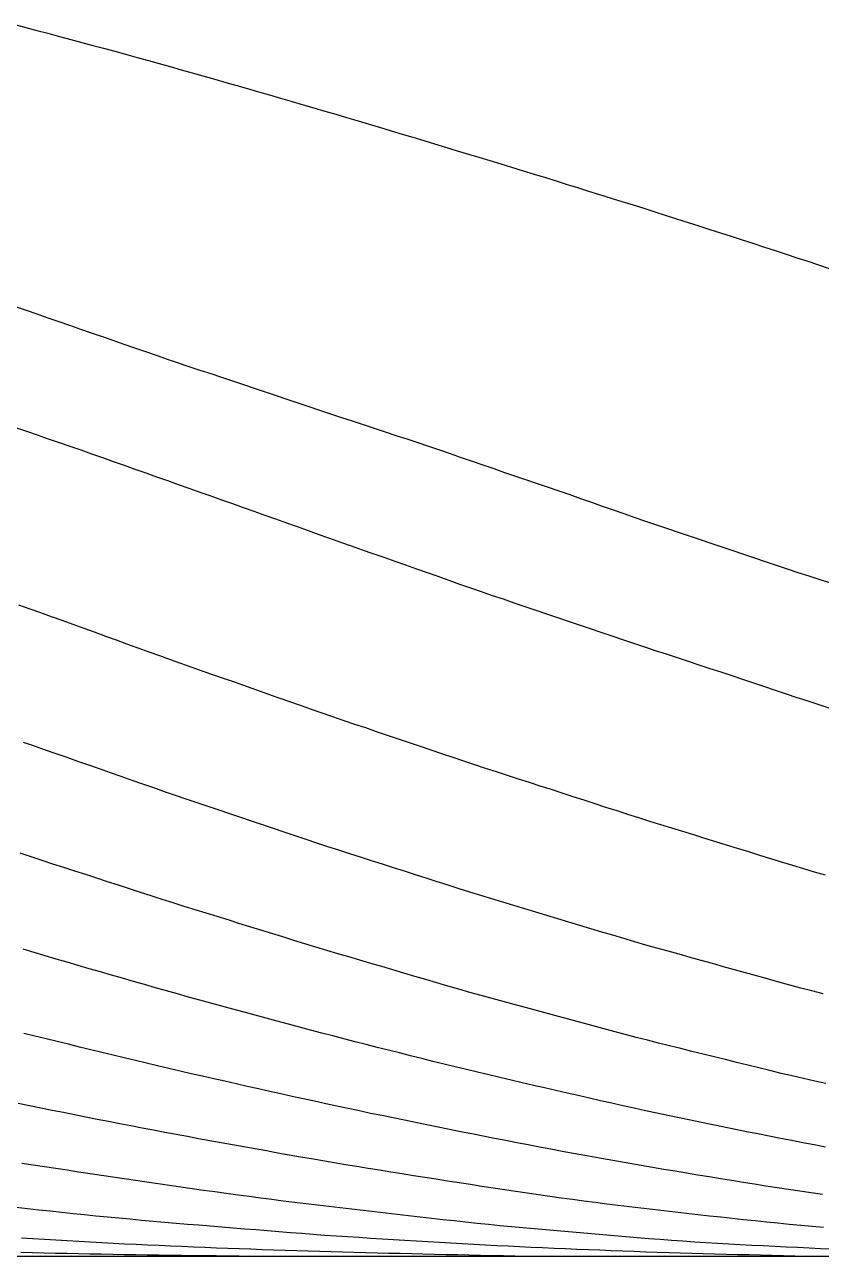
# Model space of a CAD drawing. Extents: x -4 to 218, y -16 to 16.
# Drawn here: x 37.69 to 44.63, y -15.92 to -5.2 of the extents above; entities that cross this region are included whole.
import ezdxf

# ---------------------------------------------------------------- set-up
doc = ezdxf.new("R2010")
doc.units = 0
doc.header["$MEASUREMENT"] = 0
doc.layers.add('Waterlines', color=7, linetype='Continuous')

msp = doc.modelspace()

# ---------------------------------------------------------------- linework, layer by layer
at = {"layer": 'Waterlines', "color": 135}
for points in [[(37.60673, -5.19559), (37.70165, -5.22055), (37.79847, -5.24612), (37.89188, -5.27088), (37.99573, -5.29852), (38.09212, -5.32429), (38.18913, -5.35034), (38.28401, -5.37593), (38.37911, -5.40169), (38.47536, -5.42787), (38.5687, -5.45338), (38.67139, -5.48158), (38.76934, -5.5086), (38.86408, -5.53486), (38.95933, -5.56138), (39.05584, -5.58838), (39.14933, -5.61465), (39.24352, -5.64123), (39.34739, -5.67068), (39.44436, -5.69829), (39.53854, -5.72523), (39.6321, -5.75209), (39.72942, -5.78015), (39.82308, -5.80725), (39.91915, -5.83515), (40.02061, -5.86472), (40.11743, -5.89303), (40.21021, -5.92024), (40.3071, -5.94875), (40.40092, -5.97642), (40.49513, -6.00428), (40.59497, -6.03388), (40.69228, -6.0628), (40.78987, -6.09188), (40.88301, -6.1197), (40.97909, -6.14846), (41.0722, -6.17639), (41.16848, -6.20534), (41.26088, -6.23318), (41.36514, -6.26467), (41.45926, -6.29316), (41.55605, -6.32253), (41.64791, -6.35045), (41.74444, -6.37986), (41.83918, -6.40879), (41.9322, -6.43726), (42.03428, -6.46856), (42.13017, -6.49804), (42.22666, -6.52776), (42.31962, -6.55647), (42.41565, -6.58619), (42.50717, -6.61457), (42.60385, -6.64463), (42.69832, -6.67408), (42.80084, -6.70611), (42.89406, -6.73531), (42.99074, -6.76568), (43.08303, -6.79474), (43.179, -6.82505), (43.27146, -6.85434), (43.36839, -6.88513), (43.46926, -6.91727), (43.56219, -6.94698), (43.65876, -6.97796), (43.75134, -7.00774), (43.84636, -7.03841), (43.93968, -7.06863), (44.03401, -7.09927), (44.13575, -7.13241), (44.22863, -7.16277), (44.32509, -7.19438), (44.41832, -7.22502), (44.51172, -7.2558), (44.60697, -7.28727), (44.69991, -7.31805)], [(44.71638, -10.0593), (44.62064, -10.02895), (44.52517, -9.99875), (44.42949, -9.96864), (44.33457, -9.93766), (44.24006, -9.90569), (44.14557, -9.87367), (44.05114, -9.84165), (43.95617, -9.80944), (43.86158, -9.77736), (43.7669, -9.74528), (43.6721, -9.71318), (43.57726, -9.6811), (43.48266, -9.64916), (43.38775, -9.61722), (43.29272, -9.5854), (43.19768, -9.55369), (43.10284, -9.52175), (43.00868, -9.48933), (42.91442, -9.45634), (42.8198, -9.42301), (42.72568, -9.38981), (42.63139, -9.35658), (42.53704, -9.32343), (42.44237, -9.29034), (42.34804, -9.25759), (42.25352, -9.22508), (42.15905, -9.19284), (42.06419, -9.16067), (41.96948, -9.12868), (41.87469, -9.0967), (41.77964, -9.06455), (41.6851, -9.03232), (41.59081, -8.99973), (41.49612, -8.96674), (41.40157, -8.93389), (41.30715, -8.90145), (41.21255, -8.86939), (41.11761, -8.83756), (41.02286, -8.80602), (40.9278, -8.77453), (40.83323, -8.74329), (40.73813, -8.71193), (40.64289, -8.68056), (40.54799, -8.64929), (40.45305, -8.61796), (40.35791, -8.58642), (40.26325, -8.55457), (40.16836, -8.52212), (40.07387, -8.4901), (39.97916, -8.45832), (39.88441, -8.42668), (39.7896, -8.3951), (39.69471, -8.36353), (39.60002, -8.33206), (39.50496, -8.3005), (39.40993, -8.26895), (39.31511, -8.23747), (39.22032, -8.206), (39.12517, -8.17439), (39.03026, -8.14279), (38.93525, -8.11047), (38.84108, -8.07757), (38.74685, -8.04485), (38.65238, -8.01211), (38.55807, -7.97946), (38.46354, -7.94674), (38.369, -7.91404), (38.27435, -7.88131), (38.18003, -7.84869), (38.08549, -7.81602), (37.99091, -7.78333), (37.89635, -7.75066), (37.80167, -7.71794), (37.70663, -7.6851), (37.61238, -7.65233)], [(44.70703, -11.14894), (44.61205, -11.11818), (44.51653, -11.08728), (44.4213, -11.05653), (44.32629, -11.02528), (44.2319, -10.99362), (44.13697, -10.96179), (44.04217, -10.93003), (43.94737, -10.8983), (43.85254, -10.86662), (43.75776, -10.83501), (43.66283, -10.80342), (43.56777, -10.7719), (43.47285, -10.74059), (43.37768, -10.70939), (43.28234, -10.67832), (43.18734, -10.64745), (43.09214, -10.61642), (42.9972, -10.58494), (42.9025, -10.55281), (42.80793, -10.52039), (42.71336, -10.48797), (42.61882, -10.4557), (42.52412, -10.4235), (42.42966, -10.39146), (42.33485, -10.35935), (42.24003, -10.32729), (42.14539, -10.29533), (42.05059, -10.26337), (41.9558, -10.23145), (41.86074, -10.19951), (41.76579, -10.16776), (41.67126, -10.13545), (41.57715, -10.10227), (41.48301, -10.06894), (41.38871, -10.03552), (41.29439, -10.0021), (41.2003, -9.96879), (41.10602, -9.93546), (41.01161, -9.90216), (40.91737, -9.86901), (40.82281, -9.83587), (40.72832, -9.80286), (40.63397, -9.76997), (40.53951, -9.73707), (40.44489, -9.70404), (40.35061, -9.6709), (40.25617, -9.63715), (40.16239, -9.60324), (40.06841, -9.56936), (39.97437, -9.53567), (39.88028, -9.5021), (39.78614, -9.46859), (39.6918, -9.43507), (39.59762, -9.40165), (39.50337, -9.36825), (39.409, -9.33484), (39.31474, -9.30152), (39.22021, -9.26815), (39.12563, -9.23486), (39.03119, -9.20188), (38.93699, -9.16856), (38.84289, -9.1351), (38.74897, -9.10169), (38.65461, -9.06815), (38.56047, -9.03473), (38.46603, -9.00128), (38.3718, -8.96798), (38.27758, -8.9348), (38.18326, -8.90175), (38.08865, -8.86882), (37.99373, -8.83603), (37.89941, -8.80364), (37.80462, -8.77122), (37.71005, -8.73885), (37.61552, -8.70619)], [(44.66782, -12.60211), (44.57178, -12.57408), (44.47697, -12.5461), (44.38111, -12.51726), (44.28442, -12.48776), (44.18931, -12.45854), (44.09419, -12.4292), (43.99804, -12.39948), (43.90149, -12.3696), (43.80573, -12.33996), (43.71098, -12.31063), (43.61571, -12.28118), (43.51857, -12.25118), (43.42379, -12.22192), (43.32766, -12.19222), (43.2314, -12.16242), (43.13561, -12.13265), (43.04088, -12.10298), (42.94458, -12.07239), (42.85077, -12.04212), (42.75486, -12.01095), (42.6601, -11.98015), (42.56384, -11.94892), (42.46954, -11.91837), (42.37399, -11.88744), (42.27906, -11.85674), (42.18232, -11.82546), (42.08811, -11.79502), (41.99349, -11.76447), (41.89595, -11.73299), (41.80162, -11.70259), (41.70615, -11.6719), (41.61101, -11.64001), (41.5164, -11.6081), (41.42295, -11.57656), (41.32619, -11.54389), (41.23124, -11.51183), (41.13855, -11.48054), (41.04205, -11.44797), (40.94816, -11.41629), (40.85289, -11.38417), (40.75719, -11.35192), (40.66189, -11.31981), (40.56762, -11.28802), (40.47296, -11.25602), (40.37703, -11.22337), (40.28281, -11.19089), (40.19008, -11.15841), (40.09406, -11.12455), (40.0008, -11.09168), (39.90723, -11.05874), (39.80977, -11.02447), (39.71482, -10.9911), (39.62387, -10.95916), (39.52652, -10.92499), (39.43154, -10.89168), (39.34005, -10.85962), (39.24598, -10.82673), (39.15016, -10.79328), (39.05269, -10.75905), (38.96238, -10.72678), (38.86827, -10.69273), (38.77443, -10.65862), (38.67934, -10.62402), (38.582, -10.58863), (38.48986, -10.55518), (38.39793, -10.52189), (38.29923, -10.48621), (38.20901, -10.45363), (38.11419, -10.41943), (38.01665, -10.3843), (37.92622, -10.35175), (37.83256, -10.31809), (37.73828, -10.28426), (37.64202, -10.24949)], [(44.64563, -13.63451), (44.54866, -13.60956), (44.45212, -13.58414), (44.35543, -13.55803), (44.25916, -13.53165), (44.16294, -13.5051), (44.06618, -13.47828), (43.96996, -13.45154), (43.87388, -13.42478), (43.77755, -13.39792), (43.68118, -13.37104), (43.58482, -13.34416), (43.48822, -13.31722), (43.39204, -13.29046), (43.29556, -13.26366), (43.19909, -13.2367), (43.10293, -13.20936), (43.00691, -13.18151), (42.91101, -13.15329), (42.81537, -13.12493), (42.7192, -13.09628), (42.62369, -13.06773), (42.52797, -13.03905), (42.43196, -13.01025), (42.33621, -12.98152), (42.24059, -12.95282), (42.14463, -12.92405), (42.04889, -12.89534), (41.95295, -12.8665), (41.85712, -12.83756), (41.76127, -12.8084), (41.66599, -12.77907), (41.57031, -12.74923), (41.47516, -12.7192), (41.37986, -12.68888), (41.28462, -12.65847), (41.18923, -12.62798), (41.09425, -12.59763), (40.99888, -12.56717), (40.90361, -12.53673), (40.80837, -12.5063), (40.71288, -12.47577), (40.61784, -12.44536), (40.52248, -12.41481), (40.42721, -12.38422), (40.33184, -12.3534), (40.23693, -12.32192), (40.14249, -12.29), (40.04778, -12.25808), (39.95299, -12.22617), (39.85828, -12.19431), (39.76352, -12.16244), (39.66861, -12.13055), (39.57377, -12.09869), (39.47874, -12.06677), (39.38437, -12.0351), (39.28914, -12.00315), (39.19436, -11.97137), (39.09946, -11.93946), (39.00495, -11.90722), (38.91021, -11.87439), (38.81594, -11.84151), (38.72178, -11.80859), (38.62731, -11.77554), (38.5331, -11.74259), (38.43866, -11.70959), (38.34416, -11.67661), (38.24983, -11.64372), (38.15576, -11.61094), (38.06093, -11.57791), (37.96656, -11.54505), (37.87185, -11.51207), (37.77742, -11.47919), (37.68261, -11.44613)], [(44.67041, -14.41651), (44.57293, -14.39439), (44.4754, -14.37215), (44.37757, -14.34967), (44.28027, -14.3269), (44.18296, -14.30317), (44.08606, -14.27892), (43.98899, -14.25484), (43.89194, -14.23089), (43.79503, -14.20702), (43.69771, -14.18304), (43.60071, -14.15913), (43.50372, -14.13518), (43.40674, -14.11117), (43.3093, -14.08697), (43.21226, -14.06276), (43.11553, -14.03847), (43.01823, -14.01379), (42.92165, -13.98889), (42.82457, -13.96335), (42.72794, -13.9374), (42.63172, -13.91121), (42.53517, -13.88486), (42.43867, -13.85865), (42.34214, -13.8325), (42.24567, -13.8064), (42.14904, -13.78025), (42.05273, -13.75416), (41.95592, -13.72786), (41.8596, -13.7016), (41.76297, -13.67509), (41.66648, -13.64839), (41.57022, -13.62138), (41.47411, -13.59398), (41.37814, -13.56623), (41.28208, -13.5382), (41.18612, -13.51012), (41.09022, -13.48207), (40.99427, -13.45403), (40.89813, -13.42593), (40.80217, -13.39788), (40.70626, -13.36981), (40.61015, -13.34166), (40.51445, -13.31357), (40.41835, -13.28527), (40.32236, -13.25683), (40.22609, -13.22793), (40.1309, -13.19878), (40.03547, -13.16922), (39.93985, -13.13955), (39.8445, -13.10999), (39.74894, -13.08036), (39.65349, -13.05076), (39.55794, -13.02114), (39.46254, -12.99156), (39.36683, -12.96187), (39.27116, -12.9322), (39.17576, -12.90259), (39.0803, -12.87294), (38.98426, -12.84301), (38.88948, -12.81247), (38.79431, -12.78162), (38.69928, -12.75084), (38.60399, -12.71998), (38.50921, -12.68929), (38.41409, -12.65849), (38.3189, -12.62766), (38.22358, -12.59677), (38.12828, -12.56588), (38.03347, -12.53513), (37.93782, -12.50406), (37.84272, -12.47307), (37.74779, -12.4419), (37.65278, -12.41038)], [(44.66702, -14.96882), (44.56873, -14.95018), (44.4705, -14.93139), (44.37225, -14.91243), (44.27395, -14.89326), (44.17607, -14.874), (44.07782, -14.8545), (43.97986, -14.8349), (43.8819, -14.81515), (43.78387, -14.79525), (43.68605, -14.77524), (43.58786, -14.75502), (43.4898, -14.73469), (43.39203, -14.71428), (43.29403, -14.69368), (43.19633, -14.67298), (43.09822, -14.65201), (43.00032, -14.63081), (42.9028, -14.60903), (42.8051, -14.58687), (42.70803, -14.56488), (42.61043, -14.54276), (42.51304, -14.52065), (42.4156, -14.49849), (42.31804, -14.47623), (42.22063, -14.45394), (42.12325, -14.43158), (42.02578, -14.4091), (41.92815, -14.38648), (41.83082, -14.36378), (41.73347, -14.3409), (41.63613, -14.3178), (41.53881, -14.29443), (41.44172, -14.27083), (41.34447, -14.2469), (41.24742, -14.22274), (41.15047, -14.19838), (41.05352, -14.17386), (40.95653, -14.14929), (40.85938, -14.12475), (40.76237, -14.10029), (40.66553, -14.07582), (40.56869, -14.05122), (40.47163, -14.02636), (40.37503, -14.00138), (40.27836, -13.97611), (40.18141, -13.95054), (40.08507, -13.92494), (39.98839, -13.8991), (39.89181, -13.87316), (39.79526, -13.84712), (39.69877, -13.821), (39.60221, -13.79478), (39.50531, -13.76839), (39.40914, -13.74213), (39.31255, -13.71566), (39.21585, -13.68904), (39.11961, -13.66239), (39.0234, -13.6356), (38.92715, -13.60863), (38.83081, -13.58147), (38.73475, -13.55422), (38.63888, -13.52687), (38.54249, -13.49923), (38.44635, -13.4715), (38.35049, -13.44373), (38.25442, -13.41578), (38.15847, -13.38778), (38.0624, -13.35967), (37.96645, -13.33154), (37.87059, -13.30338), (37.77466, -13.27515), (37.67837, -13.24677)], [(44.64138, -15.38123), (44.54208, -15.36751), (44.4431, -15.35366), (44.34429, -15.33892), (44.24579, -15.32374), (44.14688, -15.30824), (44.04824, -15.29262), (43.94963, -15.27685), (43.85088, -15.26094), (43.75215, -15.24492), (43.65379, -15.22884), (43.55465, -15.21251), (43.45592, -15.19614), (43.35774, -15.17973), (43.25876, -15.16305), (43.16033, -15.14632), (43.06162, -15.12939), (42.96325, -15.11233), (42.86456, -15.09504), (42.76614, -15.07761), (42.66763, -15.05997), (42.56938, -15.0422), (42.47087, -15.02421), (42.37239, -15.00603), (42.27428, -14.98774), (42.176, -14.96923), (42.07766, -14.95053), (41.97953, -14.93169), (41.88132, -14.91265), (41.78318, -14.89344), (41.68471, -14.87398), (41.58689, -14.85447), (41.48861, -14.83471), (41.39072, -14.81488), (41.29264, -14.7949), (41.1949, -14.77492), (41.09677, -14.75487), (40.99869, -14.7349), (40.90079, -14.71504), (40.80261, -14.69506), (40.70485, -14.67494), (40.6071, -14.65455), (40.50926, -14.63384), (40.41162, -14.61291), (40.31364, -14.59166), (40.21597, -14.57029), (40.11833, -14.54878), (40.02073, -14.52718), (39.92329, -14.50553), (39.82563, -14.48376), (39.72803, -14.46195), (39.63046, -14.44009), (39.53274, -14.41815), (39.4351, -14.39619), (39.33787, -14.37428), (39.2399, -14.35217), (39.14262, -14.33019), (39.04462, -14.30802), (38.94664, -14.28578), (38.8497, -14.2627), (38.75293, -14.23927), (38.6557, -14.2157), (38.55882, -14.19219), (38.4615, -14.16856), (38.36418, -14.14493), (38.26707, -14.12135), (38.16985, -14.09773), (38.07274, -14.07414), (37.97554, -14.05052), (37.87836, -14.02691), (37.78097, -14.00324), (37.68388, -13.97964)], [(44.65017, -15.67037), (44.55046, -15.66138), (44.45092, -15.65207), (44.35138, -15.6424), (44.25166, -15.63242), (44.15248, -15.62226), (44.05319, -15.6119), (43.95347, -15.60134), (43.8543, -15.5907), (43.75481, -15.5799), (43.65541, -15.56898), (43.55574, -15.55791), (43.4569, -15.54682), (43.3572, -15.53551), (43.25793, -15.52413), (43.15857, -15.5126), (43.05922, -15.50093), (42.95999, -15.48911), (42.86052, -15.47707), (42.76138, -15.46482), (42.66207, -15.45228), (42.5631, -15.43948), (42.464, -15.42634), (42.36472, -15.41285), (42.26562, -15.39907), (42.16654, -15.38498), (42.06763, -15.37065), (41.96894, -15.35609), (41.87024, -15.34132), (41.77122, -15.3263), (41.6721, -15.31109), (41.57328, -15.29579), (41.4746, -15.28039), (41.37574, -15.26488), (41.27699, -15.24929), (41.17815, -15.23363), (41.07952, -15.21793), (40.98063, -15.20214), (40.88211, -15.18635), (40.78327, -15.17047), (40.68452, -15.15456), (40.58577, -15.1386), (40.48678, -15.12255), (40.38793, -15.10647), (40.28907, -15.08969), (40.19107, -15.07251), (40.09264, -15.05517), (39.99414, -15.03776), (39.89586, -15.02032), (39.79749, -15.00278), (39.69889, -14.98513), (39.60042, -14.96743), (39.50212, -14.94967), (39.40384, -14.93183), (39.30548, -14.91387), (39.20689, -14.89576), (39.10868, -14.8776), (39.01014, -14.85925), (38.91186, -14.8408), (38.81351, -14.82218), (38.71555, -14.80349), (38.61743, -14.78464), (38.51931, -14.76567), (38.42078, -14.74649), (38.32283, -14.72731), (38.2245, -14.70794), (38.12636, -14.6885), (38.02863, -14.66904), (37.9302, -14.64934), (37.832, -14.62961), (37.73341, -14.60983), (37.63594, -14.58993)], [(44.72395, -15.8578), (44.62399, -15.85338), (44.52433, -15.8489), (44.4241, -15.8443), (44.32439, -15.83962), (44.22447, -15.83481), (44.12456, -15.82985), (44.02485, -15.82472), (43.925, -15.81937), (43.82479, -15.81375), (43.72499, -15.80788), (43.62539, -15.80174), (43.52565, -15.79528), (43.42556, -15.7885), (43.32592, -15.78145), (43.22644, -15.77413), (43.12673, -15.76652), (43.02687, -15.75866), (42.92698, -15.75058), (42.82753, -15.74233), (42.72771, -15.73388), (42.6282, -15.72532), (42.52852, -15.71662), (42.42917, -15.70785), (42.32949, -15.69895), (42.22986, -15.68997), (42.13017, -15.6809), (42.03046, -15.67174), (41.93085, -15.66251), (41.83115, -15.65317), (41.73108, -15.64368), (41.63201, -15.63406), (41.53257, -15.62334), (41.4332, -15.61206), (41.3339, -15.60084), (41.2346, -15.58962), (41.13544, -15.5784), (41.03598, -15.56712), (40.93698, -15.55585), (40.83745, -15.54449), (40.73838, -15.53314), (40.6389, -15.52168), (40.53944, -15.51017), (40.44016, -15.4986), (40.3406, -15.48691), (40.24139, -15.47513), (40.14182, -15.46317), (40.04255, -15.45106), (39.9436, -15.43878), (39.8441, -15.42619), (39.74492, -15.41339), (39.64583, -15.40034), (39.54692, -15.38706), (39.44783, -15.37351), (39.34862, -15.35973), (39.24962, -15.34578), (39.15066, -15.33167), (39.05177, -15.31743), (38.95267, -15.30304), (38.85373, -15.28858), (38.75509, -15.27409), (38.65612, -15.25948), (38.55691, -15.24479), (38.45829, -15.23014), (38.35933, -15.21539), (38.26056, -15.20063), (38.16131, -15.18577), (38.06278, -15.17099), (37.96371, -15.15609), (37.86459, -15.14116), (37.76579, -15.12624), (37.66622, -15.11117)], [(44.70084, -15.92031), (44.60084, -15.92031), (44.50966, -15.92031), (44.50013, -15.92015), (44.4008, -15.91814), (44.30085, -15.91577), (44.20056, -15.91329), (44.10106, -15.91078), (44.00104, -15.90821), (43.90083, -15.90561), (43.80107, -15.90299), (43.70117, -15.90033), (43.60112, -15.89763), (43.50116, -15.89489), (43.40114, -15.89208), (43.301, -15.88916), (43.20098, -15.886), (43.10118, -15.8825), (43.00127, -15.87883), (42.90127, -15.87518), (42.80123, -15.87149), (42.7014, -15.86771), (42.60149, -15.86382), (42.50179, -15.85982), (42.40201, -15.85568), (42.3022, -15.85141), (42.2024, -15.84699), (42.10224, -15.84241), (42.00231, -15.8377), (41.90264, -15.83284), (41.80285, -15.82783), (41.70306, -15.82265), (41.60296, -15.81728), (41.50306, -15.81178), (41.4033, -15.80614), (41.30326, -15.80036), (41.20343, -15.79449), (41.10371, -15.78853), (41.00389, -15.78247), (40.90415, -15.77634), (40.80421, -15.77012), (40.70434, -15.76383), (40.60449, -15.75747), (40.50478, -15.75105), (40.40471, -15.74454), (40.30426, -15.73789), (40.20564, -15.7302), (40.10573, -15.72233), (40.00588, -15.71444), (39.90657, -15.70654), (39.80665, -15.69856), (39.7072, -15.69058), (39.60747, -15.68253), (39.50758, -15.67443), (39.40794, -15.66629), (39.30834, -15.65809), (39.20865, -15.64982), (39.10895, -15.64147), (39.00979, -15.63307), (38.90976, -15.62448), (38.81005, -15.61577), (38.71045, -15.6069), (38.61074, -15.59783), (38.51128, -15.58858), (38.41165, -15.57908), (38.31203, -15.56932), (38.21268, -15.55933), (38.11305, -15.54905), (38.01378, -15.53855), (37.91454, -15.52782), (37.81479, -15.51683), (37.71574, -15.50573), (37.61615, -15.49444)], [(44.6608, -15.92031), (44.56087, -15.92031), (44.46087, -15.92031), (44.36102, -15.92031), (44.26074, -15.92031), (44.1608, -15.92031), (44.06053, -15.92031), (43.96071, -15.92031), (43.86097, -15.92031), (43.76066, -15.92031), (43.661, -15.92031), (43.56058, -15.92031), (43.46083, -15.92031), (43.36066, -15.92031), (43.26097, -15.92031), (43.16061, -15.92031), (43.06088, -15.92031), (42.96056, -15.92031), (42.86093, -15.92031), (42.76085, -15.92031), (42.66084, -15.92031), (42.56104, -15.92031), (42.46069, -15.92031), (42.36068, -15.92031), (42.2608, -15.92031), (42.16072, -15.92031), (42.0603, -15.92031), (42.00685, -15.92031), (41.96116, -15.9193), (41.86081, -15.91707), (41.76082, -15.91485), (41.66084, -15.91262), (41.56108, -15.91038), (41.46088, -15.90811), (41.361, -15.90582), (41.26088, -15.90351), (41.16075, -15.90116), (41.06105, -15.89879), (40.9612, -15.89637), (40.86114, -15.89391), (40.76087, -15.89139), (40.66139, -15.88884), (40.56114, -15.88621), (40.46124, -15.88352), (40.36122, -15.88076), (40.26102, -15.87792), (40.16148, -15.87501), (40.06126, -15.87199), (39.96138, -15.86889), (39.86141, -15.86569), (39.76125, -15.86237), (39.66159, -15.85896), (39.56139, -15.85541), (39.46183, -15.85177), (39.36164, -15.84797), (39.26163, -15.84406), (39.16169, -15.84001), (39.06162, -15.83583), (38.96234, -15.83153), (38.86214, -15.82705), (38.7621, -15.82244), (38.66228, -15.81768), (38.56203, -15.81275), (38.46289, -15.80772), (38.36274, -15.80247), (38.26276, -15.79706), (38.16298, -15.7915), (38.06293, -15.78574), (37.96358, -15.77984), (37.86364, -15.77372), (37.76344, -15.76739), (37.6639, -15.76092)], [(44.70542, -15.92031), (44.60523, -15.92031), (44.50544, -15.92031), (44.40506, -15.92031), (44.30525, -15.92031), (44.20523, -15.92031), (44.10505, -15.92031), (44.00526, -15.92031), (43.90499, -15.92031), (43.80496, -15.92031), (43.70497, -15.92031), (43.60495, -15.92031), (43.50488, -15.92031), (43.40471, -15.92031), (43.30479, -15.92031), (43.20512, -15.92031), (43.10472, -15.92031), (43.00455, -15.92031), (42.90462, -15.92031), (42.8047, -15.92031), (42.70483, -15.92031), (42.60431, -15.92031), (42.50433, -15.92031), (42.40451, -15.92031), (42.3045, -15.92031), (42.20425, -15.92031), (42.104, -15.92031), (42.00414, -15.92031), (41.90425, -15.92031), (41.80424, -15.92031), (41.70452, -15.92031), (41.60413, -15.92031), (41.50398, -15.92031), (41.40399, -15.92031), (41.30405, -15.92031), (41.20409, -15.92031), (41.10404, -15.92031), (41.00385, -15.92031), (40.90391, -15.92031), (40.80384, -15.92031), (40.7038, -15.92031), (40.60335, -15.92031), (40.50346, -15.92031), (40.40396, -15.92031), (40.30363, -15.92031), (40.20366, -15.92031), (40.10363, -15.92031), (40.00354, -15.92031), (39.90357, -15.92031), (39.80355, -15.92031), (39.70357, -15.92031), (39.60355, -15.92031), (39.50333, -15.92031), (39.40348, -15.92031), (39.30329, -15.92031), (39.20323, -15.92031), (39.10284, -15.92031), (39.00295, -15.92031), (38.90341, -15.92031), (38.80301, -15.92031), (38.70316, -15.92031), (38.60286, -15.92031), (38.50284, -15.92031), (38.4028, -15.92031), (38.30285, -15.92031), (38.20295, -15.92031), (38.10284, -15.92031), (38.00269, -15.92031), (37.90258, -15.92031), (37.8027, -15.92031), (37.70248, -15.92031), (37.60242, -15.92031)], [(44.70883, -15.92031), (44.60876, -15.92031), (44.50827, -15.92031), (44.4085, -15.92031), (44.30841, -15.92031), (44.20851, -15.92031), (44.10831, -15.92031), (44.00817, -15.92031), (43.90836, -15.92031), (43.80834, -15.92031), (43.7083, -15.92031), (43.60796, -15.92031), (43.50774, -15.92031), (43.40797, -15.92031), (43.30765, -15.92031), (43.20776, -15.92031), (43.10752, -15.92031), (43.0075, -15.92031), (42.90736, -15.92031), (42.80741, -15.92031), (42.70736, -15.92031), (42.60739, -15.92031), (42.5072, -15.92031), (42.4069, -15.92031), (42.30711, -15.92031), (42.20695, -15.92031), (42.10716, -15.92031), (42.00708, -15.92031), (41.90676, -15.92031), (41.8068, -15.92031), (41.70644, -15.92031), (41.60636, -15.92031), (41.5067, -15.92031), (41.40645, -15.92031), (41.30659, -15.92031), (41.20629, -15.92031), (41.10612, -15.92031), (41.00588, -15.92031), (40.90611, -15.92031), (40.80584, -15.92031), (40.70621, -15.92031), (40.60582, -15.92031), (40.50551, -15.92031), (40.40575, -15.92031), (40.30511, -15.92031), (40.20491, -15.92031), (40.1052, -15.92031), (40.00524, -15.92031), (39.90533, -15.92031), (39.80512, -15.92031), (39.7053, -15.92031), (39.6048, -15.92031), (39.50526, -15.92031), (39.40506, -15.92031), (39.30491, -15.92031), (39.20465, -15.92031), (39.10465, -15.92031), (39.00478, -15.92031), (38.90461, -15.92031), (38.80465, -15.92031), (38.70456, -15.92031), (38.60431, -15.92031), (38.50413, -15.92031), (38.40433, -15.92031), (38.30426, -15.92031), (38.20439, -15.92031), (38.1039, -15.92031), (38.00425, -15.92031), (37.90386, -15.92031), (37.80383, -15.92031), (37.70364, -15.92031), (37.60353, -15.92031)], [(44.71039, -15.92031), (44.61064, -15.92031), (44.51049, -15.92031), (44.41067, -15.92031), (44.31083, -15.92031), (44.21096, -15.92031), (44.11062, -15.92031), (44.01017, -15.92031), (43.91064, -15.92031), (43.81129, -15.92031), (43.71064, -15.92031), (43.61052, -15.92031), (43.51115, -15.92031), (43.4108, -15.92031), (43.31033, -15.92031), (43.21185, -15.92031), (43.11056, -15.92031), (43.01063, -15.92031), (42.91118, -15.92031), (42.81063, -15.92031), (42.71048, -15.92031), (42.61022, -15.92031), (42.51063, -15.92031), (42.41071, -15.92031), (42.31033, -15.92031), (42.21101, -15.92031), (42.11069, -15.92031), (42.01065, -15.92031), (41.90982, -15.92031), (41.8106, -15.92031), (41.7107, -15.92031), (41.61066, -15.92031), (41.51057, -15.92031), (41.41015, -15.92031), (41.31089, -15.92031), (41.21041, -15.92031), (41.11042, -15.92031), (41.01091, -15.92031), (40.91078, -15.92031), (40.81041, -15.92031), (40.70974, -15.92031), (40.61065, -15.92031), (40.51048, -15.92031), (40.41034, -15.92031), (40.31081, -15.92031), (40.21076, -15.92031), (40.11049, -15.92031), (40.00968, -15.92031), (39.91037, -15.92031), (39.81069, -15.92031), (39.71026, -15.92031), (39.61032, -15.92031), (39.51021, -15.92031), (39.41084, -15.92031), (39.31016, -15.92031), (39.21053, -15.92031), (39.11106, -15.92031), (39.0104, -15.92031), (38.91037, -15.92031), (38.81057, -15.92031), (38.71066, -15.92031), (38.61024, -15.92031), (38.51023, -15.92031), (38.41051, -15.92031), (38.31046, -15.92031), (38.20971, -15.92031), (38.11008, -15.92031), (38.01052, -15.92031), (37.91014, -15.92031), (37.80996, -15.92031), (37.71045, -15.92031), (37.60995, -15.92031)], [(44.72279, -15.92031), (44.62202, -15.92031), (44.52291, -15.92031), (44.42345, -15.92031), (44.32245, -15.92031), (44.22201, -15.92031), (44.12218, -15.92031), (44.02303, -15.92031), (43.92208, -15.92031), (43.82189, -15.92031), (43.72283, -15.92031), (43.62269, -15.92031), (43.52171, -15.92031), (43.4231, -15.92031), (43.32314, -15.92031), (43.22211, -15.92031), (43.1215, -15.92031), (43.02222, -15.92031), (42.92308, -15.92031), (42.82172, -15.92031), (42.72188, -15.92031), (42.62225, -15.92031), (42.52261, -15.92031), (42.42162, -15.92031), (42.32062, -15.92031), (42.22282, -15.92031), (42.12212, -15.92031), (42.02174, -15.92031), (41.92367, -15.92031), (41.8226, -15.92031), (41.72143, -15.92031), (41.62238, -15.92031), (41.5229, -15.92031), (41.42238, -15.92031), (41.32091, -15.92031), (41.22203, -15.92031), (41.12332, -15.92031), (41.02179, -15.92031), (40.92095, -15.92031), (40.82112, -15.92031), (40.72265, -15.92031), (40.6215, -15.92031), (40.52023, -15.92031), (40.4218, -15.92031), (40.32219, -15.92031), (40.221, -15.92031), (40.12257, -15.92031), (40.02247, -15.92031), (39.92157, -15.92031), (39.8214, -15.92031), (39.72169, -15.92031), (39.62236, -15.92031), (39.52102, -15.92031), (39.42094, -15.92031), (39.32249, -15.92031), (39.22183, -15.92031), (39.12085, -15.92031), (39.02007, -15.92031), (38.92229, -15.92031), (38.82134, -15.92031), (38.72096, -15.92031), (38.62229, -15.92031), (38.52196, -15.92031), (38.42086, -15.92031), (38.32118, -15.92031), (38.22186, -15.92031), (38.12173, -15.92031), (38.02045, -15.92031), (37.92088, -15.92031), (37.82207, -15.92031), (37.72114, -15.92031), (37.6199, -15.92031)], [(44.65438, -15.92031), (44.55515, -15.92031), (44.45468, -15.92031), (44.35395, -15.92031), (44.25451, -15.92031), (44.15485, -15.92031), (44.0545, -15.92031), (43.95383, -15.92031), (43.85397, -15.92031), (43.75469, -15.92031), (43.65436, -15.92031), (43.55373, -15.92031), (43.45275, -15.92031), (43.35371, -15.92031), (43.2541, -15.92031), (43.15346, -15.92031), (43.05339, -15.92031), (42.95291, -15.92031), (42.8541, -15.92031), (42.75375, -15.92031), (42.65311, -15.92031), (42.55243, -15.92031), (42.45331, -15.92031), (42.35343, -15.92031), (42.25335, -15.92031), (42.15286, -15.92031), (42.0518, -15.92031), (41.95319, -15.92031), (41.85312, -15.92031), (41.75216, -15.92031), (41.65279, -15.92031), (41.55292, -15.92031), (41.45222, -15.92031), (41.35157, -15.92031), (41.2528, -15.92031), (41.15218, -15.92031), (41.05224, -15.92031), (40.95271, -15.92031), (40.85233, -15.92031), (40.75169, -15.92031), (40.65196, -15.92031), (40.55189, -15.92031), (40.45252, -15.92031), (40.35241, -15.92031), (40.25068, -15.92031), (40.15155, -15.92031), (40.05123, -15.92031), (39.95199, -15.92031), (39.85145, -15.92031), (39.75105, -15.92031), (39.65096, -15.92031), (39.55168, -15.92031), (39.45147, -15.92031), (39.35123, -15.92031), (39.25074, -15.92031), (39.15136, -15.92031), (39.05114, -15.92031), (38.95136, -15.92031), (38.85076, -15.92031), (38.75024, -15.92031), (38.65103, -15.92031), (38.55111, -15.92031), (38.45045, -15.92031), (38.35081, -15.92031), (38.25039, -15.92031), (38.15075, -15.92031), (38.0503, -15.92031), (37.94996, -15.92031), (37.85091, -15.92031), (37.75061, -15.92031), (37.65047, -15.92031)], [(44.65522, -15.92031), (44.55507, -15.92031), (44.45503, -15.92031), (44.35484, -15.92031), (44.25477, -15.92031), (44.15484, -15.92031), (44.05465, -15.92031), (43.95464, -15.92031), (43.85426, -15.92031), (43.75485, -15.92031), (43.6544, -15.92031), (43.55432, -15.92031), (43.45432, -15.92031), (43.35405, -15.92031), (43.2546, -15.92031), (43.1539, -15.92031), (43.05396, -15.92031), (42.95353, -15.92031), (42.85403, -15.92031), (42.75377, -15.92031), (42.65381, -15.92031), (42.55347, -15.92031), (42.45361, -15.92031), (42.35357, -15.92031), (42.2536, -15.92031), (42.15353, -15.92031), (42.05293, -15.92031), (41.95322, -15.92031), (41.85323, -15.92031), (41.75311, -15.92031), (41.65278, -15.92031), (41.55313, -15.92031), (41.45309, -15.92031), (41.35286, -15.92031), (41.25294, -15.92031), (41.15285, -15.92031), (41.0528, -15.92031), (40.95262, -15.92031), (40.85234, -15.92031), (40.75249, -15.92031), (40.65261, -15.92031), (40.55202, -15.92031), (40.45194, -15.92031), (40.35187, -15.92031), (40.25193, -15.92031), (40.1516, -15.92031), (40.05156, -15.92031), (39.9517, -15.92031), (39.85157, -15.92031), (39.75157, -15.92031), (39.65166, -15.92031), (39.55154, -15.92031), (39.45143, -15.92031), (39.35129, -15.92031), (39.25111, -15.92031), (39.15164, -15.92031), (39.05119, -15.92031), (38.95128, -15.92031), (38.85106, -15.92031), (38.75153, -15.92031), (38.65116, -15.92031), (38.55095, -15.92031), (38.45105, -15.92031), (38.35104, -15.92031), (38.25131, -15.92031), (38.15068, -15.92031), (38.05046, -15.92031), (37.95039, -15.92031), (37.85067, -15.92031), (37.75078, -15.92031), (37.65051, -15.92031)], [(44.65886, -15.92031), (44.55899, -15.92031), (44.45901, -15.92031), (44.35893, -15.92031), (44.25887, -15.92031), (44.15886, -15.92031), (44.059, -15.92031), (43.95889, -15.92031), (43.85896, -15.92031), (43.75889, -15.92031), (43.65904, -15.92031), (43.55905, -15.92031), (43.45903, -15.92031), (43.35908, -15.92031), (43.25886, -15.92031), (43.15884, -15.92031), (43.05905, -15.92031), (42.95893, -15.92031), (42.85863, -15.92031), (42.7589, -15.92031), (42.65872, -15.92031), (42.55878, -15.92031), (42.45874, -15.92031), (42.35881, -15.92031), (42.25892, -15.92031), (42.15884, -15.92031), (42.05883, -15.92031), (41.95896, -15.92031), (41.85875, -15.92031), (41.759, -15.92031), (41.659, -15.92031), (41.55872, -15.92031), (41.45868, -15.92031), (41.35887, -15.92031), (41.25889, -15.92031), (41.15871, -15.92031), (41.05872, -15.92031), (40.95885, -15.92031), (40.85878, -15.92031), (40.75864, -15.92031), (40.65849, -15.92031), (40.55883, -15.92031), (40.45869, -15.92031), (40.35878, -15.92031), (40.2588, -15.92031), (40.15834, -15.92031), (40.05861, -15.92031), (39.95836, -15.92031), (39.85841, -15.92031), (39.75844, -15.92031), (39.65377, -15.92031), (39.55882, -15.91918), (39.45881, -15.918), (39.35853, -15.91679), (39.25856, -15.91558), (39.1586, -15.91435), (39.05886, -15.9131), (38.95869, -15.9118), (38.85873, -15.91044), (38.75853, -15.90899), (38.65858, -15.90739), (38.55833, -15.90561), (38.45856, -15.90378), (38.35854, -15.90205), (38.2587, -15.90038), (38.15873, -15.89862), (38.05871, -15.8967), (37.95868, -15.89458), (37.85875, -15.89224), (37.75905, -15.88966), (37.65882, -15.88681)], [(44.67504, -15.92031), (44.57374, -15.92031), (44.47507, -15.92031), (44.37593, -15.92031), (44.27478, -15.92031), (44.17472, -15.92031), (44.07491, -15.92031), (43.97534, -15.92031), (43.87427, -15.92031), (43.77343, -15.92031), (43.67508, -15.92031), (43.57485, -15.92031), (43.47405, -15.92031), (43.37566, -15.92031), (43.2752, -15.92031), (43.17445, -15.92031), (43.07397, -15.92031), (42.97449, -15.92031), (42.87491, -15.92031), (42.7741, -15.92031), (42.67366, -15.92031), (42.5746, -15.92031), (42.47483, -15.92031), (42.37387, -15.92031), (42.27274, -15.92031), (42.17453, -15.92031), (42.07442, -15.92031), (41.97361, -15.92031), (41.87461, -15.92031), (41.77422, -15.92031), (41.67381, -15.92031), (41.57341, -15.92031), (41.47352, -15.92031), (41.37416, -15.92031), (41.27311, -15.92031), (41.17329, -15.92031), (41.07531, -15.92031), (40.97389, -15.92031), (40.8729, -15.92031), (40.77323, -15.92031), (40.67401, -15.92031), (40.57371, -15.92031), (40.47287, -15.92031), (40.37362, -15.92031), (40.27362, -15.92031), (40.17326, -15.92031), (40.07264, -15.92031), (39.97231, -15.92031), (39.8734, -15.92031), (39.77304, -15.92031), (39.6726, -15.92031), (39.57405, -15.92031), (39.47349, -15.92031), (39.37284, -15.92031), (39.2722, -15.92031), (39.17313, -15.92031), (39.07325, -15.92031), (38.97171, -15.92031), (38.87236, -15.92031), (38.77354, -15.92031), (38.67203, -15.92031), (38.5724, -15.92031), (38.47303, -15.92031), (38.37219, -15.92031), (38.27242, -15.92031), (38.17327, -15.92031), (38.0725, -15.92031), (37.97186, -15.92031), (37.87119, -15.92031), (37.77248, -15.92031), (37.67236, -15.92031)], [(44.67489, -15.92031), (44.57484, -15.92031), (44.47483, -15.92031), (44.37473, -15.92031), (44.27466, -15.92031), (44.17468, -15.92031), (44.07468, -15.92031), (43.97466, -15.92031), (43.8746, -15.92031), (43.77436, -15.92031), (43.6747, -15.92031), (43.57473, -15.92031), (43.47437, -15.92031), (43.37443, -15.92031), (43.27408, -15.92031), (43.17412, -15.92031), (43.0737, -15.92031), (42.97415, -15.92031), (42.87405, -15.92031), (42.77438, -15.92031), (42.67431, -15.92031), (42.57401, -15.92031), (42.47453, -15.92031), (42.37416, -15.92031), (42.27445, -15.92031), (42.17401, -15.92031), (42.07428, -15.92031), (41.9743, -15.92031), (41.87417, -15.92031), (41.77418, -15.92031), (41.67411, -15.92031), (41.57415, -15.92031), (41.47387, -15.92031), (41.374, -15.92031), (41.2738, -15.92031), (41.17379, -15.92031), (41.07393, -15.92031), (40.97379, -15.92031), (40.87389, -15.92031), (40.77373, -15.92031), (40.67363, -15.92031), (40.57363, -15.92031), (40.47366, -15.92031), (40.37362, -15.92031), (40.27347, -15.92031), (40.17366, -15.92031), (40.07368, -15.92031), (39.97368, -15.92031), (39.87361, -15.92031), (39.77354, -15.92031), (39.67352, -15.92031), (39.57339, -15.92031), (39.47348, -15.92031), (39.3733, -15.92031), (39.27348, -15.92031), (39.17331, -15.92031), (39.07361, -15.92031), (38.97339, -15.92031), (38.87357, -15.92031), (38.77343, -15.92031), (38.67333, -15.92031), (38.57331, -15.92031), (38.47317, -15.92031), (38.37323, -15.92031), (38.27341, -15.92031), (38.17337, -15.92031), (38.07307, -15.92031), (37.97299, -15.92031), (37.87315, -15.92031), (37.77287, -15.92031), (37.67279, -15.92031)], [(44.69037, -15.92031), (44.59061, -15.92031), (44.49036, -15.92031), (44.39003, -15.92031), (44.28957, -15.92031), (44.19009, -15.92031), (44.09047, -15.92031), (43.98983, -15.92031), (43.88965, -15.92031), (43.78923, -15.92031), (43.68955, -15.92031), (43.58952, -15.92031), (43.48933, -15.92031), (43.38922, -15.92031), (43.28891, -15.92031), (43.18955, -15.92031), (43.08913, -15.92031), (42.98893, -15.92031), (42.88888, -15.92031), (42.78862, -15.92031), (42.68908, -15.92031), (42.58876, -15.92031), (42.4885, -15.92031), (42.38831, -15.92031), (42.28822, -15.92031), (42.18913, -15.92031), (42.08828, -15.92031), (41.98798, -15.92031), (41.88779, -15.92031), (41.78789, -15.92031), (41.68815, -15.92031), (41.58803, -15.92031), (41.48777, -15.92031), (41.38739, -15.92031), (41.2872, -15.92031), (41.18758, -15.92031), (41.08765, -15.92031), (40.98736, -15.92031), (40.8868, -15.92031), (40.78698, -15.92031), (40.68715, -15.92031), (40.58724, -15.92031), (40.48672, -15.92031), (40.38646, -15.92031), (40.28635, -15.92031), (40.18634, -15.92031), (40.08683, -15.92031), (39.98636, -15.92031), (39.88602, -15.92031), (39.78633, -15.92031), (39.68647, -15.92031), (39.58613, -15.92031), (39.48607, -15.92031), (39.38567, -15.92031), (39.28582, -15.92031), (39.18561, -15.92031), (39.0859, -15.92031), (38.98565, -15.92031), (38.88512, -15.92031), (38.78514, -15.92031), (38.68502, -15.92031), (38.58572, -15.92031), (38.48501, -15.92031), (38.38488, -15.92031), (38.28447, -15.92031), (38.18472, -15.92031), (38.08519, -15.92031), (37.98473, -15.92031), (37.88461, -15.92031), (37.78436, -15.92031), (37.6841, -15.92031)]]:
    msp.add_lwpolyline(points, dxfattribs=at)

doc.saveas('drawing.dxf')
